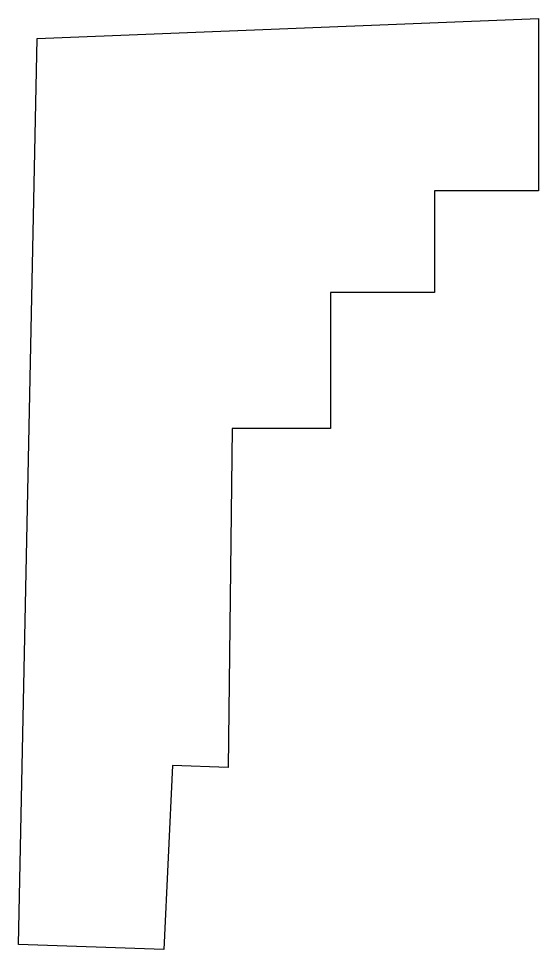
# Model space of a CAD drawing. Header units: inches. Extents: x 613504.3 to 613522.5, y 1319481.8 to 1319514.5.
import ezdxf

# ---------------------------------------------------------------- set-up
doc = ezdxf.new("R2010")
doc.units = ezdxf.units.IN
doc.header["$MEASUREMENT"] = 0

msp = doc.modelspace()

# ---------------------------------------------------------------- linework, layer by layer
msp.add_lwpolyline([(613504.929, 1319513.7853), (613522.5149, 1319514.4874), (613522.5149, 1319508.4474), (613518.8649, 1319508.4474), (613518.8649, 1319504.8774), (613515.2149, 1319504.8774), (613515.2149, 1319500.1074), (613511.7649, 1319500.1074), (613511.6268, 1319488.2064), (613509.6805, 1319488.2809), (613509.3719, 1319481.8294), (613504.2747, 1319481.9973), (613504.929, 1319513.7853)], close=True)

doc.saveas('drawing.dxf')
